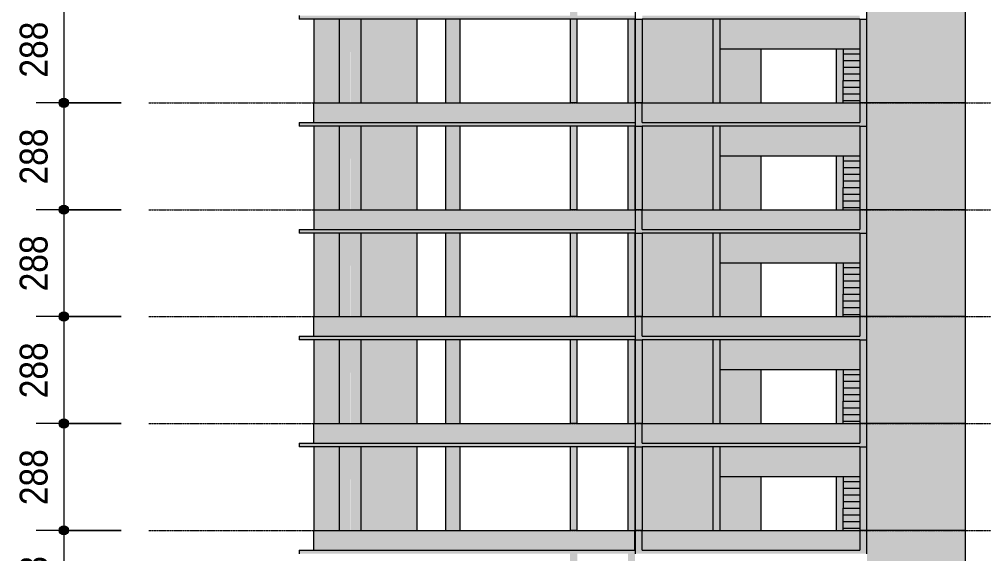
# Model space of a CAD drawing. Header units: centimetres. Extents: x -1095 to 23421, y -520 to 84300.
# Drawn here: x 12501 to 15098, y 79386 to 80826 of the extents above; entities that cross this region are included whole.
import ezdxf

# ---------------------------------------------------------------- set-up
doc = ezdxf.new("R2010")
doc.units = ezdxf.units.CM
doc.linetypes.add('Centro', pattern=[3.175, 0.635, -0.47625, 1.5875, -0.47625])
for name, color, linetype, lineweight in [('A-ANNO-DIMS', 7, 'Continuous', 9), ('A-ANNO-DIMS-500', 7, 'Continuous', 9), ('A-FLOR', 7, 'Continuous', 9), ('A-FLOR-LEVL', 7, 'Continuous', 9), ('S-BEAM', 7, 'Continuous', 9), ('S-COLS', 7, 'Continuous', 9), ('S-STRS', 7, 'Continuous', 9)]:
    doc.layers.add(name, color=color, linetype=linetype, lineweight=lineweight)
doc.styles.add('Fira Sans_4', font='', dxfattribs={"width": 0.9, "height": 75})
doc.styles.get('Fira Sans_4').set_extended_font_data('Fira Sans')
doc.dimstyles.new('PED_R80_1_5mm_ACIMA_As_ESQ__R00_6', dxfattribs={"dimscale": 30.48, "dimtxt": 102.298456, "dimasz": 3.28084, "dimexe": 2.46063, "dimexo": 2.46063, "dimgap": 0.492126, "dimtad": 1, "dimdec": 1, "dimrnd": 0.5, "dimdsep": 46, "dimtxsty": 'Fira Sans_4', "dimblk1": 'DOTSMALL', "dimblk2": 'DOTSMALL', "dimsah": 1, "dimcen": 0.09, "dimdle": 4.92126, "dimazin": 0, "dimtfac": 1, "dimtdec": 4, "dimtix": 1, "dimtmove": 0, "dimatfit": 3, "dimfxl": 1, "dimtvp": 1, "dimtolj": 1, "dimtzin": 0, "dimarcsym": 2})

# ---------------------------------------------------------------- blocks, each defined once
blk = doc.blocks.new('DIMBLOCK342-CT501 - CORTE ESQ_ ATC')
at = {"layer": 'A-ANNO-DIMS-500', "true_color": 0x000032}
h = blk.add_hatch(color=178, dxfattribs=at)
edge = h.paths.add_edge_path(flags=0)
edge.add_arc((12621.2, 80889), 12.5, 0, 360)
h = blk.add_hatch(color=178, dxfattribs=at)
edge = h.paths.add_edge_path(flags=0)
edge.add_arc((12621.2, 80601), 12.5, 0, 360)
at = {"layer": 'A-ANNO-DIMS-500', "color": 178, "true_color": 0x000032}
for p, q in [((12775.5, 80889), (12546.2, 80889)), ((12621.2, 80889), (12621.2, 80601)), ((12621.2, 80889), (12775.5, 80889)), ((12775.5, 80601), (12546.2, 80601)), ((12621.2, 80601), (12775.5, 80601))]:
    blk.add_line(p, q, dxfattribs=at)
for centre in [(12621.2, 80889), (12621.2, 80601)]:
    blk.add_circle(centre, 12.5, dxfattribs=at)
at = {"layer": 'A-ANNO-DIMS-500', "color": 0, "insert": (12502.3, 80668.9), "char_height": 75, "width": 182.563, "attachment_point": 1, "rotation": 90, "line_spacing_factor": 1.049215, "style": 'Fira Sans_4'}
blk.add_mtext('288', dxfattribs=at)
blk = doc.blocks.new('_DotSmall')
at = {"color": 0, "linetype": 'ByBlock', "const_width": 0.5}
blk.add_lwpolyline([(-0.0625, 0, 1), (0.0625, 0, 1)], format="xyb", close=True, dxfattribs=at)
blk = doc.blocks.new('DIMBLOCK343-CT501 - CORTE ESQ_ ATC')
at = {"layer": 'A-ANNO-DIMS-500', "true_color": 0x000032}
h = blk.add_hatch(color=178, dxfattribs=at)
edge = h.paths.add_edge_path(flags=0)
edge.add_arc((12621.2, 80601), 12.5, 0, 360)
h = blk.add_hatch(color=178, dxfattribs=at)
edge = h.paths.add_edge_path(flags=0)
edge.add_arc((12621.2, 80313), 12.5, 0, 360)
at = {"layer": 'A-ANNO-DIMS-500', "color": 178, "true_color": 0x000032}
for p, q in [((12775.5, 80601), (12546.2, 80601)), ((12621.2, 80601), (12621.2, 80313)), ((12621.2, 80601), (12775.5, 80601)), ((12775.5, 80313), (12546.2, 80313)), ((12621.2, 80313), (12775.5, 80313))]:
    blk.add_line(p, q, dxfattribs=at)
for centre in [(12621.2, 80601), (12621.2, 80313)]:
    blk.add_circle(centre, 12.5, dxfattribs=at)
at = {"layer": 'A-ANNO-DIMS-500', "color": 0, "insert": (12502.3, 80380.9), "char_height": 75, "width": 182.563, "attachment_point": 1, "rotation": 90, "line_spacing_factor": 1.049215, "style": 'Fira Sans_4'}
blk.add_mtext('288', dxfattribs=at)
blk = doc.blocks.new('DIMBLOCK344-CT501 - CORTE ESQ_ ATC')
at = {"layer": 'A-ANNO-DIMS-500', "true_color": 0x000032}
h = blk.add_hatch(color=178, dxfattribs=at)
edge = h.paths.add_edge_path(flags=0)
edge.add_arc((12621.2, 80313), 12.5, 0, 360)
h = blk.add_hatch(color=178, dxfattribs=at)
edge = h.paths.add_edge_path(flags=0)
edge.add_arc((12621.2, 80025), 12.5, 0, 360)
at = {"layer": 'A-ANNO-DIMS-500', "color": 178, "true_color": 0x000032}
for p, q in [((12775.5, 80313), (12546.2, 80313)), ((12621.2, 80313), (12621.2, 80025)), ((12621.2, 80313), (12775.5, 80313)), ((12775.5, 80025), (12546.2, 80025)), ((12621.2, 80025), (12775.5, 80025))]:
    blk.add_line(p, q, dxfattribs=at)
for centre in [(12621.2, 80313), (12621.2, 80025)]:
    blk.add_circle(centre, 12.5, dxfattribs=at)
at = {"layer": 'A-ANNO-DIMS-500', "color": 0, "insert": (12502.3, 80092.9), "char_height": 75, "width": 182.563, "attachment_point": 1, "rotation": 90, "line_spacing_factor": 1.049215, "style": 'Fira Sans_4'}
blk.add_mtext('288', dxfattribs=at)
blk = doc.blocks.new('DIMBLOCK345-CT501 - CORTE ESQ_ ATC')
at = {"layer": 'A-ANNO-DIMS-500', "true_color": 0x000032}
h = blk.add_hatch(color=178, dxfattribs=at)
edge = h.paths.add_edge_path(flags=0)
edge.add_arc((12621.2, 80025), 12.5, 0, 360)
h = blk.add_hatch(color=178, dxfattribs=at)
edge = h.paths.add_edge_path(flags=0)
edge.add_arc((12621.2, 79737), 12.5, 0, 360)
at = {"layer": 'A-ANNO-DIMS-500', "color": 178, "true_color": 0x000032}
for p, q in [((12775.5, 80025), (12546.2, 80025)), ((12621.2, 80025), (12621.2, 79737)), ((12621.2, 80025), (12775.5, 80025)), ((12775.5, 79737), (12546.2, 79737)), ((12621.2, 79737), (12775.5, 79737))]:
    blk.add_line(p, q, dxfattribs=at)
for centre in [(12621.2, 80025), (12621.2, 79737)]:
    blk.add_circle(centre, 12.5, dxfattribs=at)
at = {"layer": 'A-ANNO-DIMS-500', "color": 0, "insert": (12502.3, 79804.9), "char_height": 75, "width": 182.563, "attachment_point": 1, "rotation": 90, "line_spacing_factor": 1.049215, "style": 'Fira Sans_4'}
blk.add_mtext('288', dxfattribs=at)
blk = doc.blocks.new('DIMBLOCK346-CT501 - CORTE ESQ_ ATC')
at = {"layer": 'A-ANNO-DIMS-500', "true_color": 0x000032}
h = blk.add_hatch(color=178, dxfattribs=at)
edge = h.paths.add_edge_path(flags=0)
edge.add_arc((12621.2, 79737), 12.5, 0, 360)
h = blk.add_hatch(color=178, dxfattribs=at)
edge = h.paths.add_edge_path(flags=0)
edge.add_arc((12621.2, 79449), 12.5, 0, 360)
at = {"layer": 'A-ANNO-DIMS-500', "color": 178, "true_color": 0x000032}
for p, q in [((12775.5, 79737), (12546.2, 79737)), ((12621.2, 79737), (12621.2, 79449)), ((12621.2, 79737), (12775.5, 79737)), ((12775.5, 79449), (12546.2, 79449)), ((12621.2, 79449), (12775.5, 79449))]:
    blk.add_line(p, q, dxfattribs=at)
for centre in [(12621.2, 79737), (12621.2, 79449)]:
    blk.add_circle(centre, 12.5, dxfattribs=at)
at = {"layer": 'A-ANNO-DIMS-500', "color": 0, "insert": (12502.3, 79516.9), "char_height": 75, "width": 182.563, "attachment_point": 1, "rotation": 90, "line_spacing_factor": 1.049215, "style": 'Fira Sans_4'}
blk.add_mtext('288', dxfattribs=at)
blk = doc.blocks.new('DIMBLOCK347-CT501 - CORTE ESQ_ ATC')
at = {"layer": 'A-ANNO-DIMS-500', "true_color": 0x000032}
h = blk.add_hatch(color=178, dxfattribs=at)
edge = h.paths.add_edge_path(flags=0)
edge.add_arc((12621.2, 79449), 12.5, 0, 360)
h = blk.add_hatch(color=178, dxfattribs=at)
edge = h.paths.add_edge_path(flags=0)
edge.add_arc((12621.2, 79161), 12.5, 0, 360)
at = {"layer": 'A-ANNO-DIMS-500', "color": 178, "true_color": 0x000032}
for p, q in [((12775.5, 79449), (12546.2, 79449)), ((12621.2, 79449), (12621.2, 79161)), ((12621.2, 79449), (12775.5, 79449)), ((12775.5, 79161), (12546.2, 79161)), ((12621.2, 79161), (12775.5, 79161))]:
    blk.add_line(p, q, dxfattribs=at)
for centre in [(12621.2, 79449), (12621.2, 79161)]:
    blk.add_circle(centre, 12.5, dxfattribs=at)
at = {"layer": 'A-ANNO-DIMS-500', "color": 0, "insert": (12502.3, 79228.9), "char_height": 75, "width": 182.563, "attachment_point": 1, "rotation": 90, "line_spacing_factor": 1.049215, "style": 'Fira Sans_4'}
blk.add_mtext('288', dxfattribs=at)

msp = doc.modelspace()

# ---------------------------------------------------------------- hatches: boundary and pattern name
at = {"layer": 'A-FLOR', "true_color": 0xc0c0c0}
for points in [[(13572.74, 80826), (14159.74, 80826), (14159.24, 80836), (13254.74, 80836), (13254.74, 80826), (13415.7, 80826)], [(14764.74, 80826), (14764.74, 80836), (14178.74, 80836), (14178.74, 80826), (14733.02, 80826)], [(13572.74, 80538), (14159.74, 80538), (14159.24, 80548), (13254.74, 80548), (13254.74, 80538), (13415.7, 80538)], [(14388.24, 80538), (14764.74, 80538), (14764.74, 80548), (14178.74, 80548), (14178.74, 80538), (14369.24, 80538)], [(13294.74, 80250), (14159.74, 80250), (14159.24, 80260), (13254.74, 80260), (13254.74, 80250)], [(14764.74, 80250), (14764.74, 80260), (14178.74, 80260), (14178.74, 80250), (14733.02, 80250)], [(13415.7, 79962), (14159.74, 79962), (14159.24, 79972), (13254.74, 79972), (13254.74, 79962), (13321.6, 79962)], [(14388.24, 79962), (14764.74, 79962), (14764.74, 79972), (14178.74, 79972), (14178.74, 79962), (14369.24, 79962)], [(14159.24, 79674), (14159.74, 79674), (14159.24, 79684), (13254.74, 79684), (13254.74, 79674), (13984.74, 79674)], [(14618.16, 79674), (14764.74, 79674), (14764.74, 79684), (14178.74, 79684), (14178.74, 79674), (14544.83, 79674)], [(13294.74, 79386), (14159.74, 79386), (14159.24, 79396), (13254.74, 79396), (13254.74, 79386)], [(14733.02, 79386), (14764.74, 79386), (14764.74, 79396), (14178.74, 79396), (14178.74, 79386), (14544.83, 79386)]]:
    msp.add_hatch(color=9, dxfattribs=at).paths.add_polyline_path(points, flags=0)
at = {"layer": 'S-BEAM', "true_color": 0xc0c0c0}
for points in [[(14416.82, 80746), (14764.74, 80746), (14764.74, 80826), (14388.24, 80826), (14388.24, 80746), (14410.06, 80746)], [(13313.74, 80548), (13313.74, 80601), (13294.74, 80601), (13294.74, 80548)], [(13980.27, 80548), (13984.74, 80548), (13984.74, 80601), (13313.74, 80601), (13313.74, 80548), (13603.89, 80548)], [(14159.24, 80548), (14159.74, 80548), (14159.24, 80601), (14003.74, 80601), (14003.74, 80548)], [(14178.74, 80538), (14178.74, 80601), (14159.74, 80601), (14159.74, 80538)], [(14461.9, 80548), (14764.74, 80548), (14764.74, 80601), (14178.74, 80601), (14178.74, 80548), (14447.64, 80548)], [(14764.74, 80538), (14783.74, 80538), (14783.74, 80601), (14764.74, 80601), (14764.74, 80548)], [(14544.83, 80458), (14764.74, 80458), (14764.74, 80538), (14388.24, 80538), (14388.24, 80458), (14498.24, 80458)], [(13313.74, 80260), (13313.74, 80313), (13294.74, 80313), (13294.74, 80260)], [(13415.7, 80260), (13984.74, 80260), (13984.74, 80313), (13313.74, 80313), (13313.74, 80260), (13338.87, 80260)], [(14159.24, 80260), (14159.74, 80260), (14159.24, 80313), (14003.74, 80313), (14003.74, 80260)], [(14178.74, 80250), (14178.74, 80313), (14159.74, 80313), (14159.74, 80250), (14168.45, 80250)], [(14764.74, 80260), (14764.74, 80313), (14178.74, 80313), (14178.74, 80260), (14733.02, 80260)], [(14764.74, 80250), (14783.74, 80250), (14783.74, 80313), (14764.74, 80313), (14764.74, 80260)], [(14544.83, 80170), (14764.74, 80170), (14764.74, 80250), (14388.24, 80250), (14388.24, 80170), (14498.24, 80170)], [(13313.74, 79972), (13313.74, 80025), (13294.74, 80025), (13294.74, 79972)], [(13980.27, 79972), (13984.74, 79972), (13984.74, 80025), (13313.74, 80025), (13313.74, 79972), (13603.89, 79972)], [(14003.74, 79972), (14159.74, 79972), (14159.24, 80025), (14003.74, 80025)], [(14168.45, 79962), (14178.74, 79962), (14178.74, 80025), (14159.74, 80025), (14159.74, 79962)], [(14733.02, 79972), (14764.74, 79972), (14764.74, 80025), (14178.74, 80025), (14178.74, 79972), (14646.9, 79972)], [(14764.74, 79962), (14783.74, 79962), (14783.74, 80025), (14764.74, 80025), (14764.74, 79972)], [(14544.83, 79882), (14764.74, 79882), (14764.74, 79962), (14388.24, 79962), (14388.24, 79882), (14498.24, 79882)], [(13294.74, 79684), (13313.74, 79684), (13313.74, 79737), (13294.74, 79737), (13294.74, 79689.38)], [(13572.74, 79684), (13984.74, 79684), (13984.74, 79737), (13313.74, 79737), (13313.74, 79684), (13415.7, 79684)], [(14159.24, 79684), (14159.74, 79684), (14159.24, 79737), (14003.74, 79737), (14003.74, 79684)], [(14168.45, 79674), (14178.74, 79674), (14178.74, 79737), (14159.74, 79737), (14159.74, 79674)], [(14356.64, 79684), (14764.74, 79684), (14764.74, 79737), (14178.74, 79737), (14178.74, 79684), (14250.24, 79684)], [(14783.74, 79674), (14783.74, 79737), (14764.74, 79737), (14764.74, 79674)], [(14764.74, 79594), (14764.74, 79674), (14388.24, 79674), (14388.24, 79594), (14740.61, 79594)], [(13313.74, 79396), (13313.74, 79449), (13294.74, 79449), (13294.74, 79396)], [(13980.27, 79396), (13984.74, 79396), (13984.74, 79449), (13313.74, 79449), (13313.74, 79396), (13603.89, 79396)], [(14158.47, 79396), (14158.47, 79449), (14003.74, 79449), (14003.74, 79396)], [(14178.74, 79386), (14178.74, 79449), (14159.74, 79449), (14159.74, 79386), (14168.45, 79386)], [(14783.74, 79386), (14783.74, 79449), (14764.74, 79449), (14764.74, 79386)]]:
    msp.add_hatch(color=9, dxfattribs=at).paths.add_polyline_path(points, flags=0)
h = msp.add_hatch(color=9, dxfattribs=at)
h.paths.add_polyline_path([(14498.24, 79386), (14498.23, 79386), (14389.51, 79386)], flags=0)
h.paths.add_polyline_path([(14356.64, 79396), (14764.74, 79396), (14764.74, 79449), (14178.74, 79449), (14178.74, 79396), (14250.24, 79396)], flags=0)
at = {"layer": 'S-COLS', "true_color": 0xc0c0c0}
h = msp.add_hatch(color=9, dxfattribs=at)
h.paths.add_polyline_path([(14003.74, 80601), (14003.74, 80826), (13984.74, 80826), (13984.74, 80601)], flags=0)
h.paths.add_polyline_path([(14003.74, 80836), (14003.74, 80889), (13984.74, 80889), (13984.74, 80836)], flags=0)
for points in [[(14783.74, 80601), (15048.24, 80601), (15048.24, 80889), (14783.74, 80889), (14783.74, 80607.46)], [(13362.24, 80601), (13392.24, 80601), (13392.24, 80826), (13362.34, 80826), (13362.24, 80607.46)], [(13413.45, 80601), (13422.24, 80601), (13421.66, 80826), (13392.24, 80826), (13392.34, 80601), (13413.37, 80601)], [(13688.74, 80601), (13688.74, 80826), (13648.74, 80826), (13648.74, 80601), (13649.57, 80601)], [(14159.24, 80601), (14159.24, 80826), (14140.24, 80826), (14140.24, 80601)], [(14178.74, 80601), (14178.74, 80826), (14159.74, 80826), (14159.74, 80601)], [(14369.24, 80601), (14369.24, 80826), (14178.74, 80826), (14178.74, 80601), (14356.64, 80601)], [(14388.24, 80601), (14388.24, 80826), (14369.24, 80826), (14369.24, 80601)], [(14783.74, 80601), (14783.74, 80826), (14764.74, 80826), (14764.74, 80601)], [(14498.24, 80601), (14498.24, 80746), (14388.24, 80746), (14388.24, 80601)], [(14701.24, 80601), (14720.24, 80601), (14720.24, 80746), (14701.24, 80746)], [(14720.24, 80733), (14764.74, 80733), (14764.74, 80746), (14720.24, 80746)], [(14921.21, 80313), (15048.24, 80313), (15048.24, 80601), (14783.74, 80601), (14783.74, 80313)], [(13362.24, 80313), (13392.24, 80313), (13392.24, 80538), (13362.34, 80538), (13362.29, 80423.85)], [(13413.45, 80313), (13422.24, 80313), (13421.66, 80538), (13392.24, 80538), (13392.34, 80313), (13413.37, 80313)], [(13649.57, 80313), (13688.74, 80313), (13688.74, 80538), (13648.74, 80538), (13648.74, 80313)], [(14140.24, 80313), (14159.24, 80313), (14159.24, 80538), (14140.24, 80538), (14140.24, 80423.85)], [(14168.45, 80313), (14178.74, 80313), (14178.74, 80538), (14159.74, 80537.68), (14159.74, 80313)], [(14388.24, 80313), (14388.24, 80538), (14369.24, 80538), (14369.24, 80313)], [(14783.74, 80313), (14783.74, 80538), (14764.74, 80538), (14764.74, 80313)], [(14388.24, 80313), (14498.24, 80313), (14498.24, 80458), (14388.24, 80458), (14388.24, 80423.85)], [(14720.24, 80313), (14720.24, 80458), (14701.24, 80458), (14701.24, 80313)], [(14720.24, 80445), (14764.74, 80445), (14764.74, 80458), (14720.24, 80458)], [(14921.21, 80025), (15048.24, 80025), (15048.24, 80313), (14783.74, 80313), (14783.74, 80025), (14827.12, 80025)], [(13362.24, 80025), (13392.24, 80025), (13392.24, 80250), (13362.34, 80250), (13362.26, 80056.61)], [(13413.37, 80025), (13422.24, 80025), (13421.66, 80250), (13392.24, 80250), (13392.34, 80025), (13408.91, 80025)], [(13688.74, 80025), (13688.74, 80250), (13648.74, 80250), (13648.74, 80025), (13649.57, 80025)], [(14159.24, 80025), (14159.24, 80250), (14140.24, 80250), (14140.24, 80025)], [(14178.74, 80025), (14178.74, 80250), (14159.74, 80250), (14159.74, 80025), (14168.45, 80025)], [(14388.24, 80025), (14388.24, 80250), (14369.24, 80250), (14369.24, 80025)], [(14783.74, 80025), (14783.74, 80250), (14764.74, 80250), (14764.74, 80025)], [(14388.24, 80025), (14498.24, 80025), (14498.24, 80170), (14388.24, 80170), (14388.24, 80056.61)], [(14701.24, 80025), (14720.24, 80025), (14720.24, 80170), (14701.24, 80170), (14701.24, 80056.61)], [(14720.24, 80157), (14764.74, 80157), (14764.74, 80170), (14720.24, 80170)], [(14921.21, 79737), (15048.24, 79737), (15048.24, 80025), (14783.74, 80025), (14783.74, 79737)], [(13362.24, 79737), (13392.24, 79737), (13392.24, 79962), (13362.34, 79962), (13362.3, 79873)], [(13413.45, 79737), (13422.24, 79737), (13421.66, 79962), (13392.24, 79962), (13392.34, 79737), (13413.37, 79737)], [(13649.57, 79737), (13688.74, 79737), (13688.74, 79962), (13648.74, 79962), (13648.74, 79737)], [(14159.24, 79737), (14159.24, 79962), (14140.24, 79962), (14140.24, 79737)], [(14159.74, 79737), (14178.74, 79737), (14178.74, 79962), (14159.74, 79962), (14159.74, 79873)], [(14388.24, 79737), (14388.24, 79962), (14369.24, 79962), (14369.24, 79737)], [(14783.74, 79737), (14783.74, 79962), (14764.74, 79962), (14764.74, 79737)], [(14498.24, 79737), (14498.24, 79882), (14388.24, 79882), (14388.24, 79737)], [(14720.24, 79737), (14720.24, 79882), (14701.24, 79882), (14701.24, 79737)], [(14733.02, 79869), (14764.74, 79869), (14764.74, 79882), (14720.24, 79882), (14720.24, 79869)], [(15048.24, 79449), (15048.24, 79737), (14783.74, 79737), (14783.74, 79449), (15048.24, 79449)], [(13362.24, 79449), (13392.24, 79449), (13392.24, 79674), (13362.24, 79674), (13362.24, 79505.77)], [(13417.18, 79449), (13422.24, 79449), (13421.66, 79674), (13392.24, 79674), (13392.34, 79449), (13417.12, 79449)], [(13649.57, 79449), (13688.74, 79449), (13688.74, 79674), (13648.74, 79674), (13648.74, 79449)], [(14140.24, 79449), (14159.24, 79449), (14159.24, 79674), (14140.24, 79674), (14140.24, 79505.77)], [(14159.74, 79449), (14178.74, 79449), (14178.74, 79674), (14159.74, 79674), (14159.74, 79505.77)], [(14369.24, 79449), (14388.24, 79449), (14388.24, 79674), (14369.24, 79674), (14369.24, 79547.25)], [(14764.74, 79449), (14783.74, 79449), (14783.74, 79674), (14764.74, 79674), (14764.74, 79505.77)], [(14388.24, 79449), (14498.24, 79449), (14498.24, 79594), (14388.24, 79594), (14388.24, 79565.92)], [(14701.24, 79449), (14720.24, 79449), (14720.24, 79594), (14701.24, 79594)], [(14720.24, 79581), (14764.74, 79581), (14764.74, 79594), (14720.24, 79594)], [(15048.24, 79161), (15048.24, 79449), (14783.74, 79449), (14783.74, 79161), (14921.21, 79161)]]:
    msp.add_hatch(color=9, dxfattribs=at).paths.add_polyline_path(points, flags=0)
h = msp.add_hatch(color=9, dxfattribs=at)
h.paths.add_polyline_path([(13294.74, 80601), (13362.24, 80601), (13362.24, 80826), (13294.74, 80825.72), (13294.74, 80602.5)], flags=0)
h.paths.add_polyline_path([(13422.24, 80601), (13572.74, 80601), (13572.74, 80826), (13422.24, 80826), (13422.24, 80722.81)], flags=0)
h = msp.add_hatch(color=9, dxfattribs=at)
h.paths.add_polyline_path([(14003.74, 80313), (14003.74, 80538), (13984.74, 80538), (13984.74, 80313)], flags=0)
h.paths.add_polyline_path([(14003.74, 80548), (14003.74, 80601), (13984.74, 80601), (13984.74, 80548)], flags=0)
h = msp.add_hatch(color=9, dxfattribs=at)
h.paths.add_polyline_path([(13294.74, 80313), (13362.24, 80313), (13362.24, 80538), (13294.74, 80537.72), (13294.74, 80423.85)], flags=0)
h.paths.add_polyline_path([(13422.24, 80313), (13572.74, 80313), (13572.74, 80538), (13422.24, 80538), (13422.24, 80423.85)], flags=0)
h = msp.add_hatch(color=9, dxfattribs=at)
h.paths.add_polyline_path([(14159.24, 80313), (14159.74, 80313), (14159.24, 80423.85)], flags=0)
h.paths.add_polyline_path([(14184.17, 80313), (14369.24, 80313), (14369.24, 80538), (14178.74, 80538), (14178.74, 80313)], flags=0)
h = msp.add_hatch(color=9, dxfattribs=at)
h.paths.add_polyline_path([(14003.74, 80025), (14003.74, 80250), (13984.74, 80250), (13984.74, 80025)], flags=0)
h.paths.add_polyline_path([(13984.74, 80260), (14003.74, 80260.28), (14003.74, 80313), (13984.74, 80313)], flags=0)
h = msp.add_hatch(color=9, dxfattribs=at)
h.paths.add_polyline_path([(13294.74, 80025), (13362.24, 80025), (13362.24, 80250), (13294.74, 80250), (13294.74, 80026.5)], flags=0)
h.paths.add_polyline_path([(13572.74, 80025), (13572.74, 80250), (13422.24, 80250), (13422.24, 80025)], flags=0)
h = msp.add_hatch(color=9, dxfattribs=at)
h.paths.add_polyline_path([(14159.24, 80025), (14159.74, 80025.37), (14159.24, 80056.61)], flags=0)
h.paths.add_polyline_path([(14356.64, 80025), (14369.24, 80025), (14369.24, 80250), (14178.74, 80250), (14178.74, 80025), (14250.24, 80025)], flags=0)
h = msp.add_hatch(color=9, dxfattribs=at)
h.paths.add_polyline_path([(14003.74, 79737), (14003.74, 79962), (13984.74, 79962), (13984.74, 79737)], flags=0)
h.paths.add_polyline_path([(14003.74, 79972), (14003.74, 80025), (13984.74, 80025), (13984.74, 79972)], flags=0)
h = msp.add_hatch(color=9, dxfattribs=at)
h.paths.add_polyline_path([(13313.74, 79737), (13362.24, 79737), (13362.24, 79962), (13294.74, 79961.72), (13294.74, 79737)], flags=0)
h.paths.add_polyline_path([(13572.74, 79737), (13572.74, 79962), (13422.24, 79962), (13422.24, 79737)], flags=0)
h = msp.add_hatch(color=9, dxfattribs=at)
h.paths.add_polyline_path([(14159.24, 79737), (14159.74, 79737.37), (14159.24, 79873)], flags=0)
h.paths.add_polyline_path([(14178.74, 79737), (14369.24, 79737), (14369.24, 79962), (14178.74, 79962)], flags=0)
h = msp.add_hatch(color=9, dxfattribs=at)
h.paths.add_polyline_path([(14003.74, 79449), (14003.74, 79674), (13984.74, 79674), (13984.74, 79449)], flags=0)
h.paths.add_polyline_path([(13984.74, 79684), (14003.74, 79684.28), (14003.74, 79737), (13984.74, 79737), (13984.74, 79689.38)], flags=0)
h = msp.add_hatch(color=9, dxfattribs=at)
h.paths.add_polyline_path([(13313.74, 79449), (13362.24, 79449), (13362.24, 79674), (13294.74, 79673.72), (13294.74, 79449)], flags=0)
h.paths.add_polyline_path([(13572.74, 79449), (13572.74, 79449), (13572.74, 79674), (13422.24, 79674), (13422.24, 79449)], flags=0)
h = msp.add_hatch(color=9, dxfattribs=at)
h.paths.add_polyline_path([(14159.24, 79449), (14159.74, 79449.37), (14159.24, 79505.77)], flags=0)
h.paths.add_polyline_path([(14250.24, 79449), (14369.24, 79449), (14369.24, 79674), (14250.24, 79674)], flags=0)
h.paths.add_polyline_path([(14178.74, 79449), (14250.24, 79449), (14250.24, 79674), (14178.74, 79674)], flags=0)
h = msp.add_hatch(color=9, dxfattribs=at)
h.paths.add_polyline_path([(14003.74, 79161), (14003.74, 79386), (13984.74, 79386), (13984.74, 79161)], flags=0)
h.paths.add_polyline_path([(14003.74, 79396), (14003.74, 79449), (13984.74, 79449), (13984.74, 79396)], flags=0)
h = msp.add_hatch(color=9, dxfattribs=at)
h.paths.add_polyline_path([(14158.47, 79161), (14159.24, 79161), (14159.24, 79386), (14140.24, 79386), (14140.24, 79161)], flags=0)
h.paths.add_polyline_path([(14159.24, 79396), (14159.24, 79449), (14158.47, 79448.43), (14158.47, 79396)], flags=0)
at = {"layer": 'S-STRS', "true_color": 0xc0c0c0}
for points in [[(14764.74, 80715), (14764.74, 80733), (14720.24, 80733), (14720.24, 80715), (14733.02, 80715)], [(14733.02, 80697), (14764.74, 80697), (14764.74, 80715), (14720.24, 80715), (14720.24, 80697)], [(14733.02, 80679), (14764.74, 80679), (14764.74, 80697), (14720.24, 80697), (14720.24, 80679)], [(14733.02, 80661), (14764.74, 80661), (14764.74, 80679), (14720.24, 80679), (14720.24, 80661)], [(14733.02, 80643), (14764.74, 80643), (14764.74, 80661), (14720.24, 80661), (14720.24, 80643)], [(14720.24, 80625), (14764.74, 80625), (14764.74, 80643), (14720.24, 80643)], [(14733.02, 80607), (14764.74, 80607.46), (14764.74, 80625), (14720.24, 80625), (14720.24, 80607)], [(14733.02, 80601), (14764.74, 80601), (14764.74, 80607), (14720.24, 80607), (14720.24, 80601)], [(15029.24, 80601), (15029.24, 80601), (14980.24, 80601)], [(14720.24, 80427), (14764.74, 80427), (14764.74, 80445), (14720.24, 80445), (14720.24, 80433)], [(14764.74, 80409), (14764.74, 80427), (14720.24, 80427), (14720.24, 80409), (14733.02, 80409)], [(14733.02, 80391), (14764.74, 80391), (14764.74, 80409), (14720.24, 80409), (14720.24, 80391)], [(14733.02, 80373), (14764.74, 80373), (14764.74, 80391), (14720.24, 80391), (14720.24, 80373)], [(14733.02, 80355), (14764.74, 80355), (14764.74, 80373), (14720.24, 80373), (14720.24, 80355)], [(14733.02, 80337), (14764.74, 80337), (14764.74, 80355), (14720.24, 80355), (14720.24, 80337)], [(14733.02, 80319), (14764.74, 80319), (14764.74, 80337), (14720.24, 80337), (14720.24, 80319)], [(14764.74, 80313), (14764.74, 80319), (14720.24, 80319), (14720.24, 80313), (14733.02, 80313)], [(15029.24, 80313), (15029.24, 80313), (14980.24, 80313)], [(14764.74, 80139), (14764.74, 80157), (14720.24, 80157), (14720.24, 80139), (14733.02, 80139)], [(14733.02, 80121), (14764.74, 80121), (14764.74, 80139), (14720.24, 80139), (14720.24, 80121)], [(14733.02, 80103), (14764.74, 80103), (14764.74, 80121), (14720.24, 80121), (14720.24, 80103)], [(14733.02, 80085), (14764.74, 80085), (14764.74, 80103), (14720.24, 80103), (14720.24, 80085)], [(14720.24, 80067), (14764.74, 80067), (14764.74, 80085), (14720.24, 80085)], [(14764.74, 80049), (14764.74, 80067), (14720.24, 80067), (14720.24, 80049), (14733.02, 80049)], [(14733.02, 80031), (14764.74, 80031), (14764.74, 80049), (14720.24, 80049), (14720.24, 80031)], [(14720.24, 80025), (14764.74, 80025), (14764.74, 80031), (14720.24, 80031)], [(15029.24, 80025), (15029.24, 80025), (14980.24, 80025)], [(14764.74, 79851), (14764.74, 79869), (14720.24, 79869), (14720.24, 79851), (14733.02, 79851)], [(14733.02, 79833), (14764.74, 79833), (14764.74, 79851), (14720.24, 79851), (14720.24, 79833)], [(14733.02, 79815), (14764.74, 79815), (14764.74, 79833), (14720.24, 79833), (14720.24, 79815)], [(14733.02, 79797), (14764.74, 79797), (14764.74, 79815), (14720.24, 79815), (14720.24, 79797)], [(14733.02, 79779), (14764.74, 79779), (14764.74, 79797), (14720.24, 79797), (14720.24, 79779)], [(14733.02, 79761), (14764.74, 79761), (14764.74, 79779), (14720.24, 79779), (14720.24, 79761)], [(14733.02, 79743), (14764.74, 79743), (14764.74, 79761), (14720.24, 79761), (14720.24, 79743)], [(14720.24, 79737), (14764.74, 79737), (14764.74, 79743), (14720.24, 79743)], [(14764.74, 79563), (14764.74, 79581), (14720.24, 79581), (14720.24, 79563), (14733.02, 79563)], [(14733.02, 79545), (14764.74, 79545), (14764.74, 79563), (14720.24, 79563), (14720.24, 79545)], [(14733.02, 79527), (14764.74, 79527), (14764.74, 79545), (14720.24, 79545), (14720.24, 79527)], [(14720.24, 79509), (14764.74, 79509), (14764.74, 79527), (14720.24, 79527)], [(14763.47, 79491), (14764.74, 79491), (14764.74, 79509), (14720.24, 79509), (14720.24, 79491), (14733.02, 79491)], [(14764.74, 79473), (14764.74, 79491), (14720.24, 79491), (14720.24, 79473), (14763.47, 79473)], [(14764.74, 79455), (14764.74, 79473), (14720.24, 79473), (14720.24, 79455), (14763.47, 79455)], [(14733.02, 79449), (14764.74, 79449), (14764.74, 79455), (14720.24, 79455), (14720.24, 79449)]]:
    msp.add_hatch(color=9, dxfattribs=at).paths.add_polyline_path(points, flags=0)

# ---------------------------------------------------------------- linework, layer by layer
at = {"layer": 'A-FLOR'}
for p, q in [((13254.74, 80836), (13254.74, 80826)), ((14159.74, 80826), (13254.74, 80826)), ((14764.74, 80826), (14178.74, 80826)), ((13254.74, 80548), (14159.74, 80548)), ((13254.74, 80548), (13254.74, 80538)), ((14178.74, 80548), (14764.74, 80548)), ((14159.74, 80538), (13254.74, 80538)), ((14764.74, 80538), (14178.74, 80538)), ((13254.74, 80260), (14159.74, 80260)), ((13254.74, 80260), (13254.74, 80250)), ((14178.74, 80260), (14764.74, 80260)), ((14159.74, 80250), (13254.74, 80250)), ((14764.74, 80250), (14178.74, 80250)), ((13254.74, 79972), (14159.74, 79972)), ((13254.74, 79972), (13254.74, 79962)), ((14178.74, 79972), (14764.74, 79972)), ((14159.74, 79962), (13254.74, 79962)), ((14764.74, 79962), (14178.74, 79962)), ((13254.74, 79684), (14159.74, 79684)), ((13254.74, 79684), (13254.74, 79674)), ((14159.74, 79674), (13254.74, 79674)), ((14178.74, 79684), (14764.74, 79684)), ((14764.74, 79674), (14178.74, 79674)), ((13254.74, 79396), (14159.74, 79396)), ((13254.74, 79396), (13254.74, 79386)), ((14178.74, 79396), (14764.74, 79396))]:
    msp.add_line(p, q, dxfattribs=at)
at = {"layer": 'A-FLOR-LEVL', "linetype": 'Centro'}
for p, q in [((12850.49, 80601), (16649.08, 80601)), ((12850.49, 80313), (16649.08, 80313)), ((12850.49, 80025), (16649.08, 80025)), ((12850.49, 79737), (16649.08, 79737)), ((12850.49, 79449), (16649.08, 79449))]:
    msp.add_line(p, q, dxfattribs=at)
at = {"layer": 'S-BEAM'}
for p, q in [((14159.74, 80889), (14159.74, 80826)), ((14783.74, 80826), (14783.74, 80889)), ((14159.74, 80826), (14178.74, 80826)), ((14764.74, 80826), (14783.74, 80826)), ((14388.24, 80746), (14764.74, 80746)), ((13294.74, 80601), (13313.74, 80601)), ((13294.74, 80548), (13294.74, 80601)), ((13313.74, 80601), (13984.74, 80601)), ((14003.74, 80601), (14159.74, 80601)), ((14178.74, 80601), (14159.74, 80601)), ((14159.74, 80601), (14159.74, 80538)), ((14178.74, 80548), (14178.74, 80601)), ((14178.74, 80601), (14764.74, 80601)), ((14783.74, 80601), (14764.74, 80601)), ((14764.74, 80601), (14764.74, 80548)), ((14783.74, 80538), (14783.74, 80601)), ((14159.74, 80538), (14178.74, 80538)), ((14764.74, 80538), (14783.74, 80538)), ((14388.24, 80458), (14764.74, 80458)), ((13294.74, 80313), (13313.74, 80313)), ((13294.74, 80313), (13294.74, 80260)), ((13313.74, 80313), (13984.74, 80313)), ((14003.74, 80313), (14159.74, 80313)), ((14178.74, 80313), (14159.74, 80313)), ((14159.74, 80313), (14159.74, 80250)), ((14178.74, 80260), (14178.74, 80313)), ((14178.74, 80313), (14764.74, 80313)), ((14783.74, 80313), (14764.74, 80313)), ((14764.74, 80313), (14764.74, 80260)), ((14783.74, 80250), (14783.74, 80313)), ((14159.74, 80250), (14178.74, 80250)), ((14764.74, 80250), (14783.74, 80250)), ((14388.24, 80170), (14764.74, 80170)), ((13294.74, 80025), (13313.74, 80025)), ((13294.74, 79972), (13294.74, 80025)), ((13313.74, 80025), (13984.74, 80025)), ((14003.74, 80025), (14159.74, 80025)), ((14178.74, 80025), (14159.74, 80025)), ((14159.74, 80025), (14159.74, 79962)), ((14178.74, 79972), (14178.74, 80025)), ((14178.74, 80025), (14764.74, 80025)), ((14783.74, 80025), (14764.74, 80025)), ((14764.74, 80025), (14764.74, 79972)), ((14783.74, 79962), (14783.74, 80025)), ((14159.74, 79962), (14178.74, 79962)), ((14764.74, 79962), (14783.74, 79962)), ((14388.24, 79882), (14764.74, 79882)), ((13294.74, 79737), (13313.74, 79737)), ((13294.74, 79684), (13294.74, 79737)), ((13313.74, 79737), (13984.74, 79737)), ((14003.74, 79737), (14159.74, 79737)), ((14178.74, 79737), (14159.74, 79737)), ((14159.74, 79737), (14159.74, 79674)), ((14178.74, 79684), (14178.74, 79737)), ((14178.74, 79737), (14764.74, 79737)), ((14783.74, 79737), (14764.74, 79737)), ((14764.74, 79737), (14764.74, 79684)), ((14783.74, 79674), (14783.74, 79737)), ((14159.74, 79674), (14178.74, 79674)), ((14764.74, 79674), (14783.74, 79674)), ((14388.24, 79594), (14764.74, 79594)), ((13294.74, 79449), (13313.74, 79449)), ((13294.74, 79396), (13294.74, 79449)), ((13313.74, 79449), (13984.74, 79449)), ((14003.74, 79449), (14158.47, 79449)), ((14158.47, 79449), (14158.47, 79396)), ((14178.74, 79449), (14159.74, 79449)), ((14159.74, 79449), (14159.74, 79386)), ((14178.74, 79396), (14178.74, 79449)), ((14178.74, 79449), (14764.74, 79449)), ((14783.74, 79449), (14764.74, 79449)), ((14764.74, 79449), (14764.74, 79396)), ((14783.74, 79386), (14783.74, 79449))]:
    msp.add_line(p, q, dxfattribs=at)
at = {"layer": 'S-COLS'}
for p, q in [((15048.24, 80889), (15048.24, 80601)), ((13294.74, 80826), (13294.74, 80601)), ((13362.24, 80826), (13362.24, 80601)), ((13422.24, 80601), (13422.24, 80826)), ((13572.74, 80601), (13572.74, 80826)), ((13648.74, 80826), (13648.74, 80601)), ((13688.74, 80601), (13688.74, 80826)), ((13984.74, 80826), (13984.74, 80601)), ((14003.74, 80601), (14003.74, 80826)), ((14140.24, 80826), (14140.24, 80601)), ((14159.24, 80826), (14159.24, 80601)), ((14159.74, 80826), (14159.74, 80601)), ((14178.74, 80826), (14178.74, 80601)), ((14369.24, 80826), (14369.24, 80601)), ((14388.24, 80826), (14388.24, 80601)), ((14764.74, 80826), (14764.74, 80601)), ((14783.74, 80601), (14783.74, 80826)), ((14498.24, 80746), (14498.24, 80601)), ((14701.24, 80746), (14701.24, 80601)), ((14720.24, 80746), (14720.24, 80661)), ((14003.74, 80601), (13984.74, 80601)), ((14003.74, 80601), (13984.74, 80601)), ((15048.24, 80601), (14783.74, 80601)), ((15048.24, 80601), (14783.74, 80601)), ((15048.24, 80601), (15048.24, 80313)), ((13294.74, 80538), (13294.74, 80313)), ((13362.24, 80538), (13362.24, 80313)), ((13422.24, 80313), (13422.24, 80538)), ((13572.74, 80313), (13572.74, 80538)), ((13648.74, 80538), (13648.74, 80313)), ((13688.74, 80313), (13688.74, 80538)), ((13984.74, 80538), (13984.74, 80313)), ((14003.74, 80313), (14003.74, 80538)), ((14140.24, 80538), (14140.24, 80313)), ((14159.24, 80538), (14159.24, 80313)), ((14159.74, 80538), (14159.74, 80313)), ((14178.74, 80538), (14178.74, 80313)), ((14369.24, 80538), (14369.24, 80313)), ((14388.24, 80538), (14388.24, 80313)), ((14764.74, 80538), (14764.74, 80313)), ((14783.74, 80313), (14783.74, 80538)), ((14498.24, 80458), (14498.24, 80313)), ((14701.24, 80458), (14701.24, 80313)), ((14720.24, 80458), (14720.24, 80373)), ((14003.74, 80313), (13984.74, 80313)), ((14003.74, 80313), (13984.74, 80313)), ((15048.24, 80313), (14783.74, 80313)), ((15048.24, 80313), (14783.74, 80313)), ((15048.24, 80313), (15048.24, 80025)), ((13294.74, 80250), (13294.74, 80025)), ((13362.24, 80250), (13362.24, 80025)), ((13422.24, 80025), (13422.24, 80250)), ((13572.74, 80025), (13572.74, 80250)), ((13648.74, 80250), (13648.74, 80025)), ((13688.74, 80025), (13688.74, 80250)), ((13984.74, 80250), (13984.74, 80025)), ((14003.74, 80025), (14003.74, 80250)), ((14140.24, 80250), (14140.24, 80025)), ((14159.24, 80250), (14159.24, 80025)), ((14159.74, 80250), (14159.74, 80025)), ((14178.74, 80250), (14178.74, 80025)), ((14369.24, 80250), (14369.24, 80025)), ((14388.24, 80250), (14388.24, 80025)), ((14764.74, 80250), (14764.74, 80025)), ((14783.74, 80025), (14783.74, 80250)), ((14498.24, 80170), (14498.24, 80025)), ((14701.24, 80170), (14701.24, 80025)), ((14720.24, 80170), (14720.24, 80085)), ((14003.74, 80025), (13984.74, 80025)), ((14003.74, 80025), (13984.74, 80025)), ((15048.24, 80025), (14783.74, 80025)), ((15048.24, 80025), (14783.74, 80025)), ((15048.24, 80025), (15048.24, 79737)), ((13294.74, 79962), (13294.74, 79737)), ((13362.24, 79962), (13362.24, 79737)), ((13422.24, 79737), (13422.24, 79962)), ((13572.74, 79737), (13572.74, 79962)), ((13648.74, 79962), (13648.74, 79737)), ((13688.74, 79737), (13688.74, 79962)), ((13984.74, 79962), (13984.74, 79737)), ((14003.74, 79737), (14003.74, 79962)), ((14140.24, 79962), (14140.24, 79737)), ((14159.24, 79962), (14159.24, 79737)), ((14159.74, 79962), (14159.74, 79737)), ((14178.74, 79962), (14178.74, 79737)), ((14369.24, 79962), (14369.24, 79737)), ((14388.24, 79962), (14388.24, 79737)), ((14764.74, 79962), (14764.74, 79737)), ((14783.74, 79737), (14783.74, 79962)), ((14498.24, 79882), (14498.24, 79737)), ((14701.24, 79882), (14701.24, 79737)), ((14720.24, 79882), (14720.24, 79797)), ((14003.74, 79737), (13984.74, 79737)), ((14003.74, 79737), (13984.74, 79737)), ((15048.24, 79737), (14783.74, 79737)), ((15048.24, 79737), (14783.74, 79737)), ((15048.24, 79737), (15048.24, 79449)), ((13294.74, 79674), (13294.74, 79449)), ((13362.24, 79674), (13362.24, 79449)), ((13422.24, 79449), (13422.24, 79674)), ((13572.74, 79449), (13572.74, 79674)), ((13648.74, 79674), (13648.74, 79449)), ((13688.74, 79449), (13688.74, 79674)), ((13984.74, 79674), (13984.74, 79449)), ((14003.74, 79449), (14003.74, 79674)), ((14140.24, 79674), (14140.24, 79449)), ((14159.24, 79674), (14159.24, 79449)), ((14159.74, 79674), (14159.74, 79449)), ((14178.74, 79674), (14178.74, 79449)), ((14369.24, 79674), (14369.24, 79449)), ((14388.24, 79674), (14388.24, 79449)), ((14764.74, 79674), (14764.74, 79449)), ((14783.74, 79449), (14783.74, 79674)), ((14498.24, 79594), (14498.24, 79449)), ((14701.24, 79594), (14701.24, 79449)), ((14720.24, 79594), (14720.24, 79509)), ((14003.74, 79449), (13984.74, 79449)), ((14003.74, 79449), (13984.74, 79449)), ((14159.24, 79449), (14158.47, 79449)), ((14159.24, 79449), (14158.47, 79449)), ((15048.24, 79449), (14783.74, 79449)), ((15048.24, 79449), (14783.74, 79449)), ((15048.24, 79449), (15048.24, 79161))]:
    msp.add_line(p, q, dxfattribs=at)
at = {"layer": 'S-STRS'}
for p, q in [((14720.24, 80733), (14764.74, 80733)), ((14720.24, 80715), (14764.74, 80715)), ((14720.24, 80697), (14764.74, 80697)), ((14720.24, 80679), (14764.74, 80679)), ((14720.24, 80661), (14764.74, 80661)), ((14720.24, 80643), (14720.24, 80661)), ((14720.24, 80643), (14764.74, 80643)), ((14720.24, 80625), (14720.24, 80643)), ((14720.24, 80625), (14764.74, 80625)), ((14720.24, 80607), (14720.24, 80625)), ((14720.24, 80607), (14764.74, 80607)), ((14720.24, 80601), (14720.24, 80607)), ((14720.24, 80445), (14764.74, 80445)), ((14720.24, 80427), (14764.74, 80427)), ((14720.24, 80409), (14764.74, 80409)), ((14720.24, 80391), (14764.74, 80391)), ((14720.24, 80373), (14764.74, 80373)), ((14720.24, 80355), (14720.24, 80373)), ((14720.24, 80355), (14764.74, 80355)), ((14720.24, 80337), (14720.24, 80355)), ((14720.24, 80337), (14764.74, 80337)), ((14720.24, 80319), (14720.24, 80337)), ((14720.24, 80319), (14764.74, 80319)), ((14720.24, 80313), (14720.24, 80319)), ((14720.24, 80157), (14764.74, 80157)), ((14720.24, 80139), (14764.74, 80139)), ((14720.24, 80121), (14764.74, 80121)), ((14720.24, 80103), (14764.74, 80103)), ((14720.24, 80085), (14764.74, 80085)), ((14720.24, 80067), (14720.24, 80085)), ((14720.24, 80067), (14764.74, 80067)), ((14720.24, 80049), (14720.24, 80067)), ((14720.24, 80049), (14764.74, 80049)), ((14720.24, 80031), (14720.24, 80049)), ((14720.24, 80031), (14764.74, 80031)), ((14720.24, 80025), (14720.24, 80031)), ((14720.24, 79869), (14764.74, 79869)), ((14720.24, 79851), (14764.74, 79851)), ((14720.24, 79833), (14764.74, 79833)), ((14720.24, 79815), (14764.74, 79815)), ((14720.24, 79797), (14764.74, 79797)), ((14720.24, 79779), (14720.24, 79797)), ((14720.24, 79779), (14764.74, 79779)), ((14720.24, 79761), (14720.24, 79779)), ((14720.24, 79761), (14764.74, 79761)), ((14720.24, 79743), (14720.24, 79761)), ((14720.24, 79743), (14764.74, 79743)), ((14720.24, 79737), (14720.24, 79743)), ((14720.24, 79581), (14764.74, 79581)), ((14720.24, 79563), (14764.74, 79563)), ((14720.24, 79545), (14764.74, 79545)), ((14720.24, 79527), (14764.74, 79527)), ((14720.24, 79509), (14764.74, 79509)), ((14720.24, 79491), (14720.24, 79509)), ((14720.24, 79491), (14764.74, 79491)), ((14720.24, 79473), (14720.24, 79491)), ((14720.24, 79473), (14764.74, 79473)), ((14720.24, 79455), (14720.24, 79473)), ((14720.24, 79455), (14764.74, 79455)), ((14720.24, 79449), (14720.24, 79455))]:
    msp.add_line(p, q, dxfattribs=at)

# ---------------------------------------------------------------- dimensions: what is measured, and where the dimension line sits
at = {"layer": 'A-ANNO-DIMS', "color": 178, "true_color": 0x000032}
for base, p1, p2, picture, middle in [((12621.15, 80601), (12850.49, 80889), (12850.49, 80601), 'DIMBLOCK342-CT501 - CORTE ESQ_ ATC', (12568, 80745)), ((12621.15, 80313), (12850.49, 80601), (12850.49, 80313), 'DIMBLOCK343-CT501 - CORTE ESQ_ ATC', (12568, 80457)), ((12621.15, 80025), (12850.49, 80313), (12850.49, 80025), 'DIMBLOCK344-CT501 - CORTE ESQ_ ATC', (12568, 80169)), ((12621.15, 79737), (12850.49, 80025), (12850.49, 79737), 'DIMBLOCK345-CT501 - CORTE ESQ_ ATC', (12568, 79881)), ((12621.15, 79449), (12850.49, 79737), (12850.49, 79449), 'DIMBLOCK346-CT501 - CORTE ESQ_ ATC', (12568, 79593)), ((12621.15, 79161), (12850.49, 79449), (12850.49, 79161), 'DIMBLOCK347-CT501 - CORTE ESQ_ ATC', (12568, 79305))]:
    dim = msp.add_linear_dim(base=base, p1=p1, p2=p2, angle=90, dimstyle='PED_R80_1_5mm_ACIMA_As_ESQ__R00_6', override={"dimpost": '<>', "dimfxl": 288}, dxfattribs=at)
    dim.commit()
    dim.dimension.update_dxf_attribs({"geometry": picture, "text_midpoint": middle})

doc.saveas('drawing.dxf')
